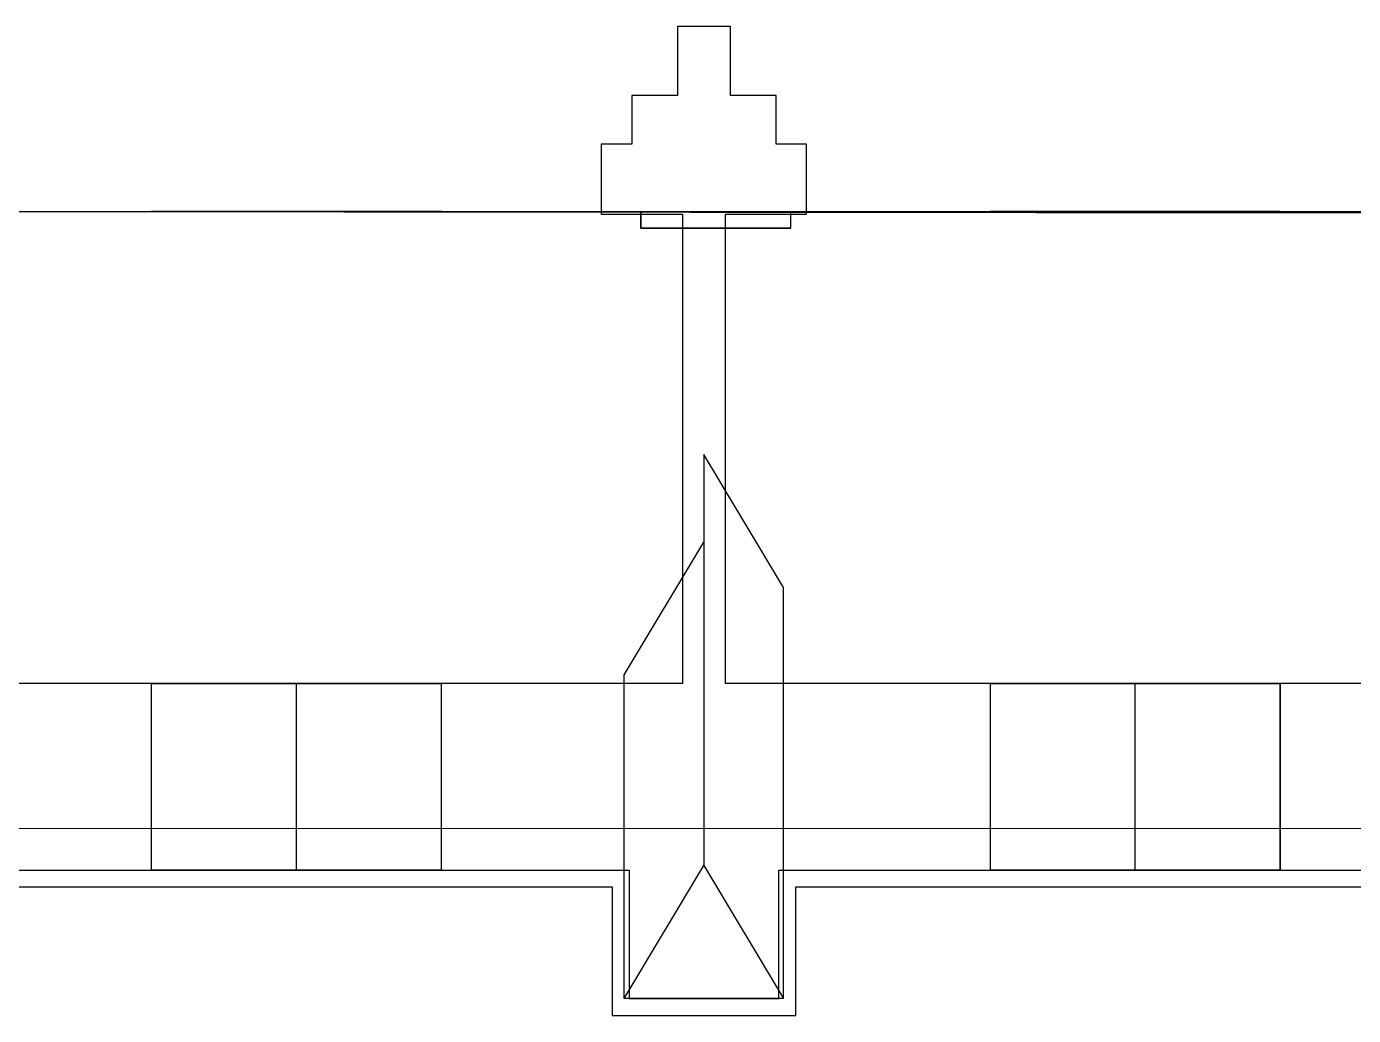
# Model space of a CAD drawing. Extents: x 77 to 121, y -270 to -21.
# Drawn here: x 100.78 to 108.65, y -77.38 to -71.51 of the extents above; entities that cross this region are included whole.
import ezdxf

# ---------------------------------------------------------------- set-up
doc = ezdxf.new("R2010")
doc.units = 0
doc.layers.add('MODEL$NOYON', color=7, linetype='CONTINUOUS')

msp = doc.modelspace()

# ---------------------------------------------------------------- linework, layer by layer
at = {"layer": 'MODEL$NOYON'}
for p, q in [((104.955, -71.5136), (104.6398, -71.5136)), ((104.6398, -71.5136), (104.6398, -71.9222)), ((104.955, -71.5136), (104.6398, -71.5136)), ((104.6398, -71.5136), (104.6398, -71.9222)), ((104.955, -71.5136, 7.2262), (104.6398, -71.5136, 7.2262)), ((104.6398, -71.5136, 7.2262), (104.6398, -71.5136)), ((104.6398, -71.5136, 7.2262), (104.6398, -71.9222, 7.2262)), ((104.955, -71.5136), (104.6398, -71.5136)), ((104.6398, -71.5136), (104.6398, -71.9222)), ((104.955, -71.5136, 7.2262), (104.6398, -71.5136, 7.2262)), ((104.6398, -71.5136, 7.2262), (104.6398, -71.5136)), ((104.6398, -71.5136, 7.2262), (104.6398, -71.9222, 7.2262)), ((104.955, -71.5136, 7.2262), (104.6398, -71.5136, 7.2262)), ((104.6398, -71.5136, 7.2262), (104.6398, -71.9222, 7.2262)), ((104.955, -71.5136, 7.5769), (104.6398, -71.5136, 7.5769)), ((104.6398, -71.5136, 7.5769), (104.6398, -71.5136, 7.2262)), ((104.6398, -71.5136, 7.5769), (104.6398, -71.9222, 7.5769)), ((104.955, -71.9222), (104.955, -71.5136)), ((104.955, -71.9222), (104.955, -71.5136)), ((104.955, -71.9222, 7.2262), (104.955, -71.5136, 7.2262)), ((104.955, -71.5136, 7.2262), (104.955, -71.5136)), ((104.955, -71.9222), (104.955, -71.5136)), ((104.955, -71.9222, 7.2262), (104.955, -71.5136, 7.2262)), ((104.955, -71.5136, 7.2262), (104.955, -71.5136)), ((104.955, -71.9222, 7.2262), (104.955, -71.5136, 7.2262)), ((104.955, -71.9222, 7.5769), (104.955, -71.5136, 7.5769)), ((104.955, -71.5136, 7.5769), (104.955, -71.5136, 7.2262)), ((104.6398, -71.9222), (104.3692, -71.9222)), ((104.3692, -71.9222), (104.3692, -72.2108)), ((104.6398, -71.9222), (104.3692, -71.9222)), ((104.3692, -71.9222), (104.3692, -72.2108)), ((104.6398, -71.9222, 7.2262), (104.3692, -71.9222, 7.2262)), ((104.3692, -71.9222, 7.2262), (104.3692, -71.9222)), ((104.3692, -71.9222, 7.2262), (104.3692, -72.2108, 7.2262)), ((104.6398, -71.9222), (104.3692, -71.9222)), ((104.3692, -71.9222), (104.3692, -72.2108)), ((104.6398, -71.9222, 7.2262), (104.3692, -71.9222, 7.2262)), ((104.3692, -71.9222, 7.2262), (104.3692, -71.9222)), ((104.3692, -71.9222, 7.2262), (104.3692, -72.2108, 7.2262)), ((104.6398, -71.9222, 7.2262), (104.3692, -71.9222, 7.2262)), ((104.3692, -71.9222, 7.2262), (104.3692, -72.2108, 7.2262)), ((104.6398, -71.9222, 7.5769), (104.3692, -71.9222, 7.5769)), ((104.3692, -71.9222, 7.5769), (104.3692, -71.9222, 7.2262)), ((104.3692, -71.9222, 7.5769), (104.3692, -72.2108, 7.5769)), ((104.6398, -71.9222, 7.2262), (104.6398, -71.9222)), ((104.6398, -71.9222, 7.2262), (104.6398, -71.9222)), ((104.6398, -71.9222, 7.5769), (104.6398, -71.9222, 7.2262)), ((105.2255, -71.9222), (104.955, -71.9222)), ((105.2255, -71.9222), (104.955, -71.9222)), ((105.2255, -71.9222, 7.2262), (104.955, -71.9222, 7.2262)), ((104.955, -71.9222, 7.2262), (104.955, -71.9222)), ((105.2255, -71.9222), (104.955, -71.9222)), ((105.2255, -71.9222, 7.2262), (104.955, -71.9222, 7.2262)), ((104.955, -71.9222, 7.2262), (104.955, -71.9222)), ((105.2255, -71.9222, 7.2262), (104.955, -71.9222, 7.2262)), ((105.2255, -71.9222, 7.5769), (104.955, -71.9222, 7.5769)), ((104.955, -71.9222, 7.5769), (104.955, -71.9222, 7.2262)), ((105.2255, -72.2108), (105.2255, -71.9222)), ((105.2255, -72.2108), (105.2255, -71.9222)), ((105.2255, -72.2108, 7.2262), (105.2255, -71.9222, 7.2262)), ((105.2255, -71.9222, 7.2262), (105.2255, -71.9222)), ((105.2255, -72.2108), (105.2255, -71.9222)), ((105.2255, -72.2108, 7.2262), (105.2255, -71.9222, 7.2262)), ((105.2255, -71.9222, 7.2262), (105.2255, -71.9222)), ((105.2255, -72.2108, 7.2262), (105.2255, -71.9222, 7.2262)), ((105.2255, -72.2108, 7.5769), (105.2255, -71.9222, 7.5769)), ((105.2255, -71.9222, 7.5769), (105.2255, -71.9222, 7.2262)), ((104.3692, -72.2108), (104.1884, -72.2108)), ((104.1884, -72.2108), (104.1884, -72.627)), ((104.3692, -72.2108), (104.1884, -72.2108)), ((104.1884, -72.2108), (104.1884, -72.627)), ((104.3692, -72.2108, 7.2262), (104.1884, -72.2108, 7.2262)), ((104.1884, -72.2108, 7.2262), (104.1884, -72.2108)), ((104.1884, -72.2108, 7.2262), (104.1884, -72.627, 7.2262)), ((104.3692, -72.2108), (104.1884, -72.2108)), ((104.1884, -72.2108), (104.1884, -72.627)), ((104.3692, -72.2108, 7.2262), (104.1884, -72.2108, 7.2262)), ((104.1884, -72.2108, 7.2262), (104.1884, -72.2108)), ((104.1884, -72.2108, 7.2262), (104.1884, -72.627, 7.2262)), ((104.3692, -72.2108, 7.2262), (104.1884, -72.2108, 7.2262)), ((104.1884, -72.2108, 7.2262), (104.1884, -72.627, 7.2262)), ((104.3692, -72.2108, 7.5769), (104.1884, -72.2108, 7.5769)), ((104.1884, -72.2108, 7.5769), (104.1884, -72.2108, 7.2262)), ((104.1884, -72.2108, 7.5769), (104.1884, -72.627, 7.5769)), ((104.3692, -72.2108, 7.2262), (104.3692, -72.2108)), ((104.3692, -72.2108, 7.2262), (104.3692, -72.2108)), ((104.3692, -72.2108, 7.5769), (104.3692, -72.2108, 7.2262)), ((105.4064, -72.2108), (105.2255, -72.2108)), ((105.4064, -72.2108), (105.2255, -72.2108)), ((105.4064, -72.2108, 7.2262), (105.2255, -72.2108, 7.2262)), ((105.2255, -72.2108, 7.2262), (105.2255, -72.2108)), ((105.4064, -72.2108), (105.2255, -72.2108)), ((105.4064, -72.2108, 7.2262), (105.2255, -72.2108, 7.2262)), ((105.2255, -72.2108, 7.2262), (105.2255, -72.2108)), ((105.4064, -72.2108, 7.2262), (105.2255, -72.2108, 7.2262)), ((105.4064, -72.2108, 7.5769), (105.2255, -72.2108, 7.5769)), ((105.2255, -72.2108, 7.5769), (105.2255, -72.2108, 7.2262)), ((105.4064, -72.627), (105.4064, -72.2108)), ((105.4064, -72.627), (105.4064, -72.2108)), ((105.4064, -72.627, 7.2262), (105.4064, -72.2108, 7.2262)), ((105.4064, -72.2108, 7.2262), (105.4064, -72.2108)), ((105.4064, -72.627), (105.4064, -72.2108)), ((105.4064, -72.627, 7.2262), (105.4064, -72.2108, 7.2262)), ((105.4064, -72.2108, 7.2262), (105.4064, -72.2108)), ((105.4064, -72.627, 7.2262), (105.4064, -72.2108, 7.2262)), ((105.4064, -72.627, 7.5769), (105.4064, -72.2108, 7.5769)), ((105.4064, -72.2108, 7.5769), (105.4064, -72.2108, 7.2262)), ((99.8852, -72.6103, 13.8161), (116.5034, -72.6109, 13.8162)), ((99.8852, -72.6103, 7.5769), (116.5034, -72.6109, 7.577)), ((99.8852, -72.6103, 9.8053), (116.5034, -72.6109, 9.8053)), ((99.8852, -72.6103, 13.8161), (116.5064, -72.6254, 13.8181)), ((103.2393, -72.6104, 10.2972), (101.5188, -72.6104, 10.2972)), ((101.5188, -72.6104, 10.2972), (101.5188, -72.6104, 11.6255)), ((103.2393, -72.6104, 11.6255), (103.2393, -72.6104, 10.2972)), ((104.1884, -72.627), (104.6702, -72.627)), ((104.1884, -72.627), (104.6702, -72.627)), ((104.1884, -72.627, 7.2262), (104.1884, -72.627)), ((104.1884, -72.627, 7.2262), (104.6702, -72.627, 7.2262)), ((104.1884, -72.627), (104.6702, -72.627)), ((104.1884, -72.627, 7.2262), (104.1884, -72.627)), ((104.1884, -72.627, 7.2262), (104.6702, -72.627, 7.2262)), ((104.1884, -72.627, 7.2262), (104.6702, -72.627, 7.2262)), ((104.1884, -72.627, 7.5769), (104.1884, -72.627, 7.2262)), ((104.1884, -72.627, 7.5769), (104.6702, -72.627, 7.5769)), ((104.4233, -72.6105, 9.8053), (105.3129, -72.6105, 9.8053)), ((104.4233, -72.6105, 13.8167), (105.3129, -72.6105, 13.8167)), ((104.4233, -72.6105, 9.8053), (104.4233, -72.6105, 13.8167)), ((104.4233, -72.6105, 9.8053), (104.4233, -72.7103, 9.8053)), ((104.4233, -72.7103, 13.8167), (104.4233, -72.6105, 13.8167)), ((104.6702, -72.627), (104.6702, -75.4111)), ((104.6702, -72.627), (104.6702, -75.4111)), ((104.6702, -72.627, 7.2262), (104.6702, -72.627)), ((104.6702, -72.627, 7.2262), (104.6702, -75.4111, 7.2262)), ((104.6702, -72.627), (104.6702, -75.4111)), ((104.6702, -72.627, 7.2262), (104.6702, -72.627)), ((104.6702, -72.627, 7.2262), (104.6702, -75.4111, 7.2262)), ((104.6702, -72.627, 7.2262), (104.6702, -75.4111, 7.2262)), ((104.6702, -72.627, 7.5769), (104.6702, -72.627, 7.2262)), ((104.6702, -72.627, 7.5769), (104.6702, -75.4111, 7.5769)), ((104.9246, -75.4111), (104.9246, -72.627)), ((104.9246, -72.627), (105.4064, -72.627)), ((104.9246, -75.4111), (104.9246, -72.627)), ((104.9246, -72.627), (105.4064, -72.627)), ((104.9246, -75.4111, 7.2262), (104.9246, -72.627, 7.2262)), ((104.9246, -72.627, 7.2262), (104.9246, -72.627)), ((104.9246, -72.627, 7.2262), (105.4064, -72.627, 7.2262)), ((104.9246, -75.4111), (104.9246, -72.627)), ((104.9246, -72.627), (105.4064, -72.627)), ((104.9246, -75.4111, 7.2262), (104.9246, -72.627, 7.2262)), ((104.9246, -72.627, 7.2262), (104.9246, -72.627)), ((104.9246, -72.627, 7.2262), (105.4064, -72.627, 7.2262)), ((104.9246, -75.4111, 7.2262), (104.9246, -72.627, 7.2262)), ((104.9246, -72.627, 7.2262), (105.4064, -72.627, 7.2262)), ((104.9246, -75.4111, 7.5769), (104.9246, -72.627, 7.5769)), ((104.9246, -72.627, 7.5769), (104.9246, -72.627, 7.2262)), ((104.9246, -72.627, 7.5769), (105.4064, -72.627, 7.5769)), ((105.3129, -72.6105, 9.8053), (105.3129, -72.6105, 13.8167)), ((105.3129, -72.7103, 9.8053), (105.3129, -72.6105, 9.8053)), ((105.3129, -72.7103, 13.8167), (105.3129, -72.6105, 13.8167)), ((105.4064, -72.627, 7.2262), (105.4064, -72.627)), ((105.4064, -72.627, 7.2262), (105.4064, -72.627)), ((105.4064, -72.627, 7.5769), (105.4064, -72.627, 7.2262)), ((108.2174, -72.6106, 10.2972), (106.4969, -72.6106, 10.2972)), ((106.4969, -72.6106, 10.2972), (106.4969, -72.6106, 11.6255)), ((108.2174, -72.6106, 11.6255), (108.2174, -72.6106, 10.2972)), ((104.4233, -72.7103, 9.8053), (105.3129, -72.7103, 9.8053)), ((105.3129, -72.7103, 13.8167), (104.4233, -72.7103, 13.8167)), ((104.4233, -72.7103, 13.8167), (104.4233, -72.7103, 9.8053)), ((105.3129, -72.7103, 9.8053), (105.3129, -72.7103, 13.8167)), ((105.2704, -74.8409, 7.5769), (104.7974, -74.0523, 8.5747)), ((104.7974, -74.0523, 8.5747), (104.7974, -74.5711, 8.5747)), ((104.3244, -75.3598, 7.5769), (104.7974, -74.5711, 8.5747)), ((104.7974, -74.5711, 8.5747), (104.7974, -76.4907, 8.5747)), ((105.2703, -77.2794, 7.5769), (105.2704, -74.8409, 7.5769)), ((101.3367, -75.4111), (100.1552, -75.4111)), ((101.3367, -75.4111), (100.1552, -75.4111)), ((101.3367, -75.4111, 7.2262), (100.1552, -75.4111, 7.2262)), ((101.3367, -75.4111), (100.1552, -75.4111)), ((101.3367, -75.4111, 7.2262), (100.1552, -75.4111, 7.2262)), ((101.3367, -75.4111, 7.2262), (100.1552, -75.4111, 7.2262)), ((101.3367, -75.4111, 7.5769), (100.1552, -75.4111, 7.5769)), ((103.4214, -75.4111), (101.3367, -75.4111)), ((103.4214, -75.4111), (101.3367, -75.4111)), ((103.4214, -75.4111, 7.2262), (101.3367, -75.4111, 7.2262)), ((101.3367, -75.4111, 7.2262), (101.3367, -75.4111)), ((103.4214, -75.4111), (101.3367, -75.4111)), ((103.4214, -75.4111, 7.2262), (101.3367, -75.4111, 7.2262)), ((101.3367, -75.4111, 7.2262), (101.3367, -75.4111)), ((103.4214, -75.4111, 7.2262), (101.3367, -75.4111, 7.2262)), ((103.4214, -75.4111, 7.5769), (101.3367, -75.4111, 7.5769)), ((101.3367, -75.4111, 7.5769), (101.3367, -75.4111, 7.2262)), ((101.5188, -76.5169, 5.4923), (101.5188, -75.4111, 5.4923)), ((101.5188, -76.5169, 2.8359), (101.5188, -75.4111, 2.8359)), ((101.5188, -75.4111, 5.4923), (101.5188, -75.4111, 2.8359)), ((101.5188, -75.4111, 2.8359), (103.2393, -75.4111, 2.8359)), ((102.379, -76.5169, 6.5518), (102.379, -75.4111, 6.5518)), ((103.2393, -76.5169, 5.4923), (103.2393, -75.4111, 5.4923)), ((103.2393, -76.5169, 2.8359), (103.2393, -75.4111, 2.8359)), ((103.2393, -75.4111, 2.8359), (103.2393, -75.4111, 5.4923)), ((104.6702, -75.4111), (103.4214, -75.4111)), ((104.6702, -75.4111), (103.4214, -75.4111)), ((104.6702, -75.4111, 7.2262), (103.4214, -75.4111, 7.2262)), ((103.4214, -75.4111, 7.2262), (103.4214, -75.4111)), ((104.6702, -75.4111), (103.4214, -75.4111)), ((104.6702, -75.4111, 7.2262), (103.4214, -75.4111, 7.2262)), ((103.4214, -75.4111, 7.2262), (103.4214, -75.4111)), ((104.6702, -75.4111, 7.2262), (103.4214, -75.4111, 7.2262)), ((104.6702, -75.4111, 7.5769), (103.4214, -75.4111, 7.5769)), ((103.4214, -75.4111, 7.5769), (103.4214, -75.4111, 7.2262)), ((104.3244, -77.2794, 7.5769), (104.3244, -75.3598, 7.5769)), ((104.6702, -75.4111, 7.2262), (104.6702, -75.4111)), ((104.6702, -75.4111, 7.2262), (104.6702, -75.4111)), ((104.6702, -75.4111, 7.5769), (104.6702, -75.4111, 7.2262)), ((106.1734, -75.4111), (104.9246, -75.4111)), ((106.1734, -75.4111), (104.9246, -75.4111)), ((106.1734, -75.4111, 7.2262), (104.9246, -75.4111, 7.2262)), ((104.9246, -75.4111, 7.2262), (104.9246, -75.4111)), ((106.1734, -75.4111), (104.9246, -75.4111)), ((106.1734, -75.4111, 7.2262), (104.9246, -75.4111, 7.2262)), ((104.9246, -75.4111, 7.2262), (104.9246, -75.4111)), ((106.1734, -75.4111, 7.2262), (104.9246, -75.4111, 7.2262)), ((106.1734, -75.4111, 7.5769), (104.9246, -75.4111, 7.5769)), ((104.9246, -75.4111, 7.5769), (104.9246, -75.4111, 7.2262)), ((108.541, -75.4111), (106.1734, -75.4111)), ((108.541, -75.4111), (106.1734, -75.4111)), ((108.541, -75.4111, 7.2262), (106.1734, -75.4111, 7.2262)), ((106.1734, -75.4111, 7.2262), (106.1734, -75.4111)), ((108.541, -75.4111), (106.1734, -75.4111)), ((108.541, -75.4111, 7.2262), (106.1734, -75.4111, 7.2262)), ((106.1734, -75.4111, 7.2262), (106.1734, -75.4111)), ((108.541, -75.4111, 7.2262), (106.1734, -75.4111, 7.2262)), ((108.541, -75.4111, 7.5769), (106.1734, -75.4111, 7.5769)), ((106.1734, -75.4111, 7.5769), (106.1734, -75.4111, 7.2262)), ((106.4969, -76.5169, 5.4923), (106.4969, -75.4111, 5.4923)), ((106.4969, -76.5169, 2.8359), (106.4969, -75.4111, 2.8359)), ((106.4969, -75.4111, 5.4923), (106.4969, -75.4111, 2.8359)), ((106.4969, -75.4111, 2.8359), (108.2174, -75.4111, 2.8359)), ((107.3572, -76.5169, 6.5518), (107.3572, -75.4111, 6.5518)), ((108.2174, -76.5169, 5.4923), (108.2174, -75.4111, 5.4923)), ((108.2174, -75.4111, 2.8359), (108.2174, -75.4111, 5.4923)), ((108.2174, -75.4111, 2.8359), (108.2174, -76.5169, 2.8359)), ((109.3088, -75.4111), (108.541, -75.4111)), ((109.3088, -75.4111), (108.541, -75.4111)), ((109.3088, -75.4111, 7.2262), (108.541, -75.4111, 7.2262)), ((108.541, -75.4111, 7.2262), (108.541, -75.4111)), ((109.3088, -75.4111), (108.541, -75.4111)), ((109.3088, -75.4111, 7.2262), (108.541, -75.4111, 7.2262)), ((108.541, -75.4111, 7.2262), (108.541, -75.4111)), ((109.3088, -75.4111, 7.2262), (108.541, -75.4111, 7.2262)), ((109.3088, -75.4111, 7.5769), (108.541, -75.4111, 7.5769)), ((108.541, -75.4111, 7.5769), (108.541, -75.4111, 7.2262)), ((116.5034, -76.2716, 7.5769), (99.8852, -76.271, 7.5769)), ((100.3582, -76.5169), (101.3296, -76.5169)), ((100.3582, -76.5169), (101.3296, -76.5169)), ((100.3582, -76.5169, 7.2262), (101.3296, -76.5169, 7.2262)), ((100.3582, -76.5169), (101.3296, -76.5169)), ((100.3582, -76.5169, 7.2262), (101.3296, -76.5169, 7.2262)), ((101.3296, -76.5169), (103.4285, -76.5169)), ((101.3296, -76.5169), (103.4285, -76.5169)), ((101.3296, -76.5169, 7.2262), (101.3296, -76.5169)), ((101.3296, -76.5169, 7.2262), (103.4285, -76.5169, 7.2262)), ((101.3296, -76.5169), (103.4285, -76.5169)), ((101.3296, -76.5169, 7.2262), (101.3296, -76.5169)), ((101.3296, -76.5169, 7.2262), (103.4285, -76.5169, 7.2262)), ((101.5188, -76.5169, 5.4923), (101.5188, -76.5169, 2.8359)), ((101.5188, -76.5169, 2.8359), (103.2393, -76.5169, 2.8359)), ((103.2393, -76.5169, 2.8359), (103.2393, -76.5169, 5.4923)), ((103.4285, -76.5169), (104.3526, -76.5169)), ((103.4285, -76.5169), (104.3526, -76.5169)), ((103.4285, -76.5169, 7.2262), (103.4285, -76.5169)), ((103.4285, -76.5169, 7.2262), (104.3526, -76.5169, 7.2262)), ((103.4285, -76.5169), (104.3526, -76.5169)), ((103.4285, -76.5169, 7.2262), (103.4285, -76.5169)), ((103.4285, -76.5169, 7.2262), (104.3526, -76.5169, 7.2262)), ((104.3244, -77.2794, 7.5769), (104.7974, -76.4907, 8.5747)), ((104.3526, -76.5169), (104.3526, -77.2794)), ((104.3526, -76.5169), (104.3526, -77.2794)), ((104.3526, -76.5169, 7.2262), (104.3526, -76.5169)), ((104.3526, -76.5169, 7.2262), (104.3526, -77.2794, 7.2262)), ((104.3526, -76.5169), (104.3526, -77.2794)), ((104.3526, -76.5169, 7.2262), (104.3526, -76.5169)), ((104.3526, -76.5169, 7.2262), (104.3526, -77.2794, 7.2262)), ((104.7974, -76.4907, 8.5747), (105.2703, -77.2794, 7.5769)), ((105.2421, -77.2794), (105.2421, -76.5169)), ((105.2421, -76.5169), (106.1662, -76.5169)), ((105.2421, -77.2794), (105.2421, -76.5169)), ((105.2421, -76.5169), (106.1662, -76.5169)), ((105.2421, -77.2794, 7.2262), (105.2421, -76.5169, 7.2262)), ((105.2421, -76.5169, 7.2262), (105.2421, -76.5169)), ((105.2421, -76.5169, 7.2262), (106.1662, -76.5169, 7.2262)), ((105.2421, -77.2794), (105.2421, -76.5169)), ((105.2421, -76.5169), (106.1662, -76.5169)), ((105.2421, -77.2794, 7.2262), (105.2421, -76.5169, 7.2262)), ((105.2421, -76.5169, 7.2262), (105.2421, -76.5169)), ((105.2421, -76.5169, 7.2262), (106.1662, -76.5169, 7.2262)), ((106.1662, -76.5169), (108.5481, -76.5169)), ((106.1662, -76.5169), (108.5481, -76.5169)), ((106.1662, -76.5169, 7.2262), (106.1662, -76.5169)), ((106.1662, -76.5169, 7.2262), (108.5481, -76.5169, 7.2262)), ((106.1662, -76.5169), (108.5481, -76.5169)), ((106.1662, -76.5169, 7.2262), (106.1662, -76.5169)), ((106.1662, -76.5169, 7.2262), (108.5481, -76.5169, 7.2262)), ((106.4969, -76.5169, 5.4923), (106.4969, -76.5169, 2.8359)), ((106.4969, -76.5169, 2.8359), (108.2174, -76.5169, 2.8359)), ((108.2174, -76.5169, 2.8359), (108.2174, -76.5169, 5.4923)), ((108.5481, -76.5169), (109.0347, -76.5169)), ((108.5481, -76.5169), (109.0347, -76.5169)), ((108.5481, -76.5169, 7.2262), (108.5481, -76.5169)), ((108.5481, -76.5169, 7.2262), (109.0347, -76.5169, 7.2262)), ((108.5481, -76.5169), (109.0347, -76.5169)), ((108.5481, -76.5169, 7.2262), (108.5481, -76.5169)), ((108.5481, -76.5169, 7.2262), (109.0347, -76.5169, 7.2262)), ((100.458, -76.6167, 7.2262), (104.2528, -76.6167, 7.2262)), ((100.458, -76.6167, 7.5769), (104.2528, -76.6167, 7.5769)), ((104.2528, -76.6167, 7.2262), (104.2528, -77.3792, 7.2262)), ((104.2528, -76.6167, 7.5769), (104.2528, -76.6167, 7.2262)), ((104.2528, -76.6167, 7.5769), (104.2528, -77.3792, 7.5769)), ((105.3419, -77.3792, 7.2262), (105.3419, -76.6167, 7.2262)), ((105.3419, -76.6167, 7.2262), (108.9349, -76.6167, 7.2262)), ((105.3419, -77.3792, 7.5769), (105.3419, -76.6167, 7.5769)), ((105.3419, -76.6167, 7.5769), (105.3419, -76.6167, 7.2262)), ((105.3419, -76.6167, 7.5769), (108.9349, -76.6167, 7.5769)), ((105.2703, -77.2794, 7.5769), (104.3244, -77.2794, 7.5769)), ((104.3526, -77.2794), (105.2421, -77.2794)), ((104.3526, -77.2794), (105.2421, -77.2794)), ((104.3526, -77.2794, 7.2262), (104.3526, -77.2794)), ((104.3526, -77.2794, 7.2262), (105.2421, -77.2794, 7.2262)), ((104.3526, -77.2794), (105.2421, -77.2794)), ((104.3526, -77.2794, 7.2262), (104.3526, -77.2794)), ((104.3526, -77.2794, 7.2262), (105.2421, -77.2794, 7.2262)), ((105.2421, -77.2794, 7.2262), (105.2421, -77.2794)), ((105.2421, -77.2794, 7.2262), (105.2421, -77.2794)), ((104.2528, -77.3792, 7.2262), (105.3419, -77.3792, 7.2262)), ((104.2528, -77.3792, 7.5769), (104.2528, -77.3792, 7.2262)), ((104.2528, -77.3792, 7.5769), (105.3419, -77.3792, 7.5769)), ((105.3419, -77.3792, 7.5769), (105.3419, -77.3792, 7.2262))]:
    msp.add_line(p, q, dxfattribs=at)
at = {"layer": 'MODEL$NOYON', "extrusion": (3.48221e-05, 1, 3.8092e-14)}
msp.add_arc((-102.4905, 11.56, -72.6069), 0.9715, 3.86363, 83.559, dxfattribs=at)
at = {"layer": 'MODEL$NOYON', "extrusion": (3.48221e-05, 1, 1.64122e-14)}
msp.add_arc((-102.2726, 11.56, -72.6069), 0.9715, 96.441, 176.13637, dxfattribs=at)
at = {"layer": 'MODEL$NOYON', "extrusion": (3.48221e-05, 1, 1.08721e-14)}
msp.add_arc((-107.4687, 11.56, -72.6069), 0.9715, 3.86363, 83.559, dxfattribs=at)
at = {"layer": 'MODEL$NOYON', "extrusion": (3.48221e-05, 1, -2.71246e-14)}
msp.add_arc((-107.2507, 11.56, -72.6069), 0.9715, 96.441, 176.13637, dxfattribs=at)
at = {"layer": 'MODEL$NOYON', "extrusion": (0, -1, 0)}
for centre, start, end in [((102.7695, 5.3558, 75.4111), 108.07807, 173.76896), ((101.9886, 5.3558, 75.4111), 6.23104, 71.92193), ((107.7476, 5.3558, 75.4111), 108.07807, 173.76896), ((106.9668, 5.3558, 75.4111), 6.23104, 71.92193), ((102.7695, 5.3558, 76.5169), 108.07807, 173.76896), ((101.9886, 5.3558, 76.5169), 6.23104, 71.92193), ((107.7476, 5.3558, 76.5169), 108.07807, 173.76896), ((106.9668, 5.3558, 76.5169), 6.23104, 71.92193)]:
    msp.add_arc(centre, 1.2581, start, end, dxfattribs=at)

doc.saveas('drawing.dxf')
